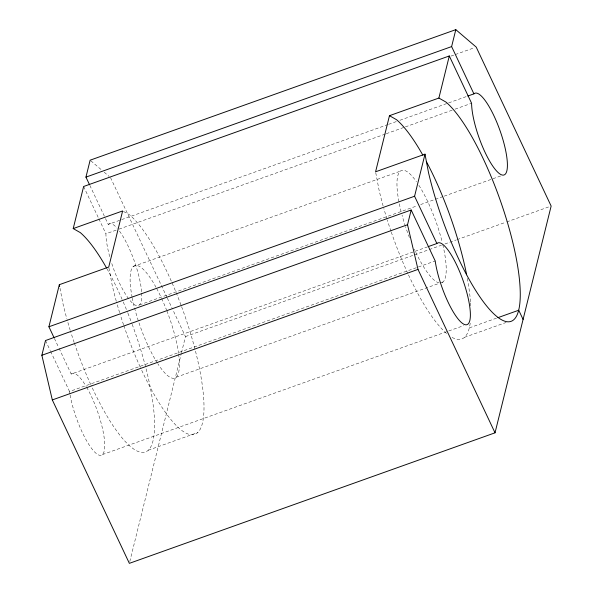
<?xml version="1.0" encoding="UTF-8"?>
<svg xmlns="http://www.w3.org/2000/svg" width="593" height="593" viewBox="0 0 593 593"><rect width="100%" height="100%" fill="white"/><g stroke="black" fill="none" stroke-linecap="round" stroke-linejoin="round"><path stroke-width="0.44" stroke-dasharray="2.96 2.22" d="M129.793 561.556L181.258 353.621M181.48 352.724L185.468 336.587L172.845 309.813M450.947 56.098L454.431 54.852M455.305 54.541L474.459 47.707M105.502 218.587L108.245 224.399L387.718 124.634M388.593 124.322L396.428 121.528M399.912 120.283L447.797 103.189M448.664 102.878L466.95 96.348M109.72 256.636A43.408 11.067 70.4 0 1 105.917 233.79L118.103 229.439M118.978 229.128L385.398 134.025M386.265 133.714L404.552 127.184M405.419 126.872L454.179 109.468M455.046 109.156L471.591 103.256M133.284 266.487L400.127 171.236M139.459 304.928L417.19 205.786M420.674 204.541L443.312 196.461M444.179 196.15L492.071 179.056M492.939 178.745L500.774 175.951M59.078 348.343L71.204 374.057L414.24 251.602M415.107 251.299L427.301 246.947M185.468 336.587L413.58 255.16M414.448 254.849L428.383 249.875M429.25 249.564L441.444 245.213M444.92 243.975L456.239 239.935M457.114 239.624L505.866 222.219M506.741 221.908L550.274 206.364M69.915 393.989A43.408 11.067 70.4 0 1 69.529 391.506L435.203 260.972M176.203 377.222L439.561 283.209M440.429 282.898L443.045 281.964M102.419 454.594L463.741 325.609M469.33 327.87L497.067 317.967M148.25 450.228L197.662 432.586M464.504 337.328L506.118 322.473M123.411 211.39L129.719 214.97A119.378 30.428 70.4 0 1 181.295 305.84M90.84 160.785L101.388 169.806M104.198 172.207L109.119 176.417M110.528 177.618L166.929 297.263M167.322 298.101L172.452 308.983M89.862 185.409L105.109 217.757M83.628 186.498L98.49 218.024M98.875 218.854L105.917 233.79M54.386 338.388L58.692 347.513M45.505 340.538L50.235 350.567M50.627 351.397L69.529 391.506M375.747 172.674L379.097 190.264A119.378 30.428 70.4 0 0 383.589 207.632M108.912 267.932L112.255 285.522A119.378 30.428 70.4 0 0 116.25 301.111M59.997 288.205L62.843 303.164A119.378 30.428 70.4 0 0 66.839 318.752M141.697 293.068A43.408 11.067 70.4 0 1 129.281 299.613M128.644 298.783A43.408 11.067 70.4 0 1 111.276 261.958M108.245 224.399A43.408 11.067 70.4 0 1 117.155 228.201M119.504 231.144A43.408 11.067 70.4 0 1 141.638 292.193M86.652 387.273A43.408 11.067 70.4 0 1 104.598 441.77A43.408 11.067 70.4 0 1 91.189 447.893A43.408 11.067 70.4 0 1 70.063 394.842M71.204 374.057A43.408 11.067 70.4 0 1 86.185 386.48M439.176 282.92A59.685 15.21 70.4 0 1 414.322 249.193M409.444 237.585A59.685 15.21 70.4 0 1 405.708 227.215M405.419 226.341A59.685 15.21 70.4 0 1 402.039 215.133M401.15 211.745A59.685 15.21 70.4 0 1 416.434 181.651M418.895 185.327A59.685 15.21 70.4 0 1 442.237 242.292M442.83 244.768A59.685 15.21 70.4 0 1 441.659 282.809M178.641 354.243A59.685 15.21 70.4 0 1 157.931 363.894M157.434 363.124A59.685 15.21 70.4 0 1 132.313 298.205M132.135 297.315A59.685 15.21 70.4 0 1 156.241 287.694M156.671 288.487A59.685 15.21 70.4 0 1 160.918 296.908M161.644 298.472A59.685 15.21 70.4 0 1 166.559 310.02M166.885 310.865A59.685 15.21 70.4 0 1 178.5 353.235M470.219 323.148A119.378 30.428 70.4 0 1 451.555 337.083M446.618 333.481A119.378 30.428 70.4 0 1 408.117 274.085M407.747 273.277A119.378 30.428 70.4 0 1 391.306 232.189M391.002 231.314A119.378 30.428 70.4 0 1 387.296 220.025M387.021 219.165A119.378 30.428 70.4 0 1 383.841 208.514M467.314 278.339A119.378 30.428 70.4 0 1 470.494 301.993M470.56 302.912A119.378 30.428 70.4 0 1 470.768 306.485M132.195 324.341A119.378 30.428 70.4 0 1 150.066 448.1A119.378 30.428 70.4 0 1 91.114 385.354M90.736 384.538A119.378 30.428 70.4 0 1 74.451 343.34M74.155 342.465A119.378 30.428 70.4 0 1 70.767 332.065M70.219 330.294A119.378 30.428 70.4 0 1 67.083 319.634M107.037 268.844A119.378 30.428 70.4 0 1 122.884 301.125M123.255 301.978A119.378 30.428 70.4 0 1 127.554 312.303M127.903 313.171A119.378 30.428 70.4 0 1 131.876 323.481M181.614 306.707A119.378 30.428 70.4 0 1 199.478 430.459A119.378 30.428 70.4 0 1 140.526 367.712M140.156 366.897A119.378 30.428 70.4 0 1 123.863 325.698M123.566 324.823A119.378 30.428 70.4 0 1 120.179 314.423M119.63 312.652A119.378 30.428 70.4 0 1 116.502 301.993"/><path stroke-width="0.89" d="M89.469 184.579L85.948 177.114L90.136 160.184L455.809 29.65L476.201 47.084L551.142 206.053L495.029 432.816L129.356 563.35L52.317 399.934L41.858 355.274L45.505 340.538L411.179 210.004L435.203 260.972A43.408 11.067 70.4 0 0 461.584 322.659A43.408 11.067 70.4 0 0 465.053 286.493A43.408 11.067 70.4 0 0 436.878 243.523L414.581 196.239L424.996 154.158L375.584 171.8L389.468 115.687L438.887 98.053L445.973 102.078A119.378 30.428 70.4 0 1 513.494 245.294A119.378 30.428 70.4 0 1 496.03 315.847A119.378 30.428 70.4 0 1 428.517 172.63L424.996 154.158M53.993 337.558L48.915 326.773L59.322 284.692L108.741 267.05L122.625 210.945L73.213 228.579L83.628 186.498L449.301 55.964L471.591 103.256A43.408 11.067 70.4 0 0 495.8 170.109A43.408 11.067 70.4 0 0 503.153 140.393A43.408 11.067 70.4 0 0 473.911 93.864L451.621 46.58L455.809 29.65M495.029 432.816L417.991 269.4L407.532 224.747L411.179 210.004M438.887 98.053L449.301 55.964M85.948 177.114L451.621 46.58M467.818 96.036L473.911 93.864M48.915 326.773L414.581 196.239M41.858 355.274L407.532 224.747M428.168 246.636L436.878 243.523M52.317 399.934L417.991 269.4M497.935 317.655L518.742 310.228L523.085 319.434M389.468 115.687L396.561 119.719A119.378 30.428 70.4 0 1 422.861 155.188M73.213 228.579L80.3 232.612A119.378 30.428 70.4 0 1 106.607 268.08M59.322 284.692L59.663 286.449M426.308 161.474A119.378 30.428 70.4 0 1 466.632 274.789"/></g></svg>
